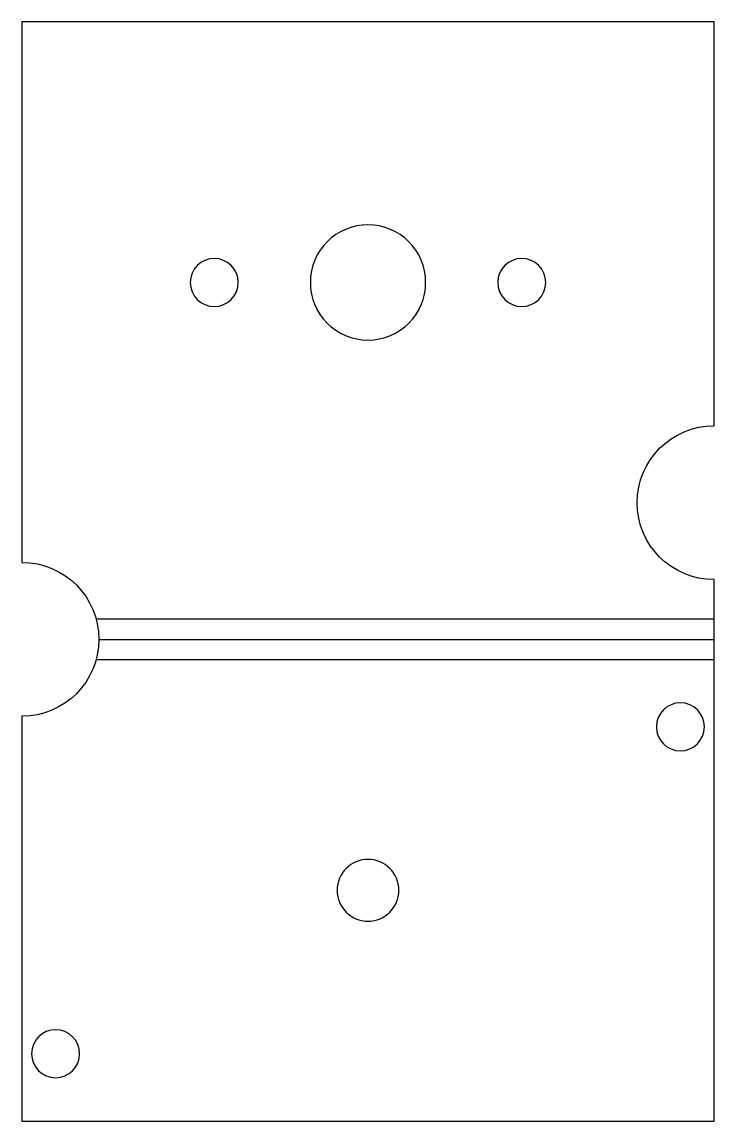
# Model space of a CAD drawing. Header units: millimetres. Extents: x 0 to 57.2, y 0 to 90.7.
import ezdxf

# ---------------------------------------------------------------- set-up
doc = ezdxf.new("R2010")
doc.units = ezdxf.units.MM

msp = doc.modelspace()

# ---------------------------------------------------------------- linework, layer by layer
at = {"layer": 'BEND'}
msp.add_line((6.35, 39.768), (57.15, 39.768), dxfattribs=at)
at = {"layer": 'BEND_EXTENT'}
for p, q in [((6.124, 41.448), (57.15, 41.448)), ((57.15, 38.087), (6.124, 38.087))]:
    msp.add_line(p, q, dxfattribs=at)
at = {"layer": 'INTERIOR_PROFILES', "extrusion": (0, 0, -1)}
for centre, radius in [((-28.575, 69.23), 4.762), ((-15.875, 69.23), 1.984), ((-41.275, 69.23), 1.984), ((-54.372, 32.544), 1.984), ((-28.575, 19.05), 2.553), ((-2.778, 5.556), 1.984)]:
    msp.add_circle(centre, radius, dxfattribs=at)
at = {"layer": 'OUTER_PROFILES'}
msp.add_lwpolyline([(0, 46.118, -1), (0, 33.418), (0, 0), (57.15, 0), (57.15, 44.7, -1), (57.15, 57.4), (57.15, 90.737), (0, 90.737)], format="xyb", close=True, dxfattribs=at)

doc.saveas('drawing.dxf')
